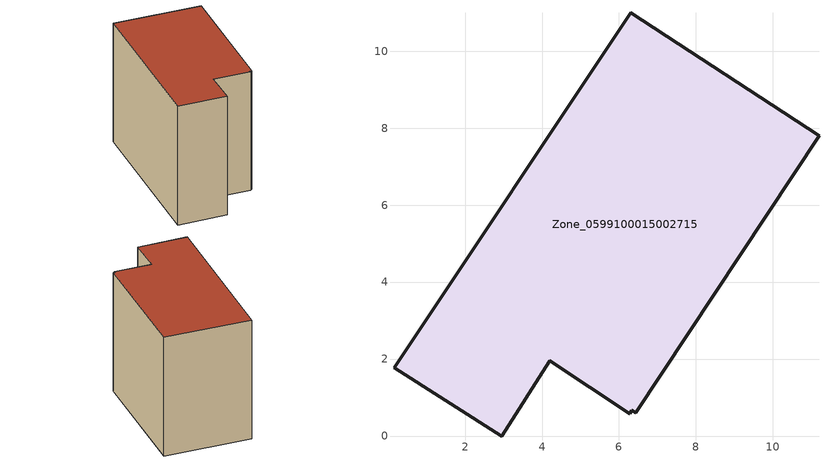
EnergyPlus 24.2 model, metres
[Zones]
Zone_0599100015002715
 floor ground (C_G): 4.2,1.95 2.96,0 0.17,1.77 6.3,10.99 11.2,7.81 6.43,0.6 6.34,0.66 6.28,0.57 z0.7
 wall outside (C_F): 2.96,0 4.2,1.95 6.28,0.57 6.34,0.66 6.43,0.6 11.2,7.81 6.3,10.99 0.17,1.77 2.96,0 z0.7:9.15
 roof outside (C_R): 6.43,0.6 11.2,7.81 6.3,10.99 0.17,1.77 2.96,0 4.2,1.95 6.28,0.57 6.34,0.66 z9.15
[BUILDING]
Pand.0599100015002715: North Axis=0; Terrain=City; Loads Convergence Tolerance Value=0.04; Temperature Convergence Tolerance Value=0.4; Solar Distribution=FullExterior; Maximum Number of Warmup Days=25; Minimum Number of Warmup Days=1
[Site:Location]
Rotterdam.The.Hague.AP_ZH_NLD Design_Conditions: Latitude=51.96; Longitude=4.45; Time Zone=1; Elevation=-4.5
[SITE:GROUNDTEMPERATURE:BUILDINGSURFACE]
18, 18, 18, 18, 18, 18, 18, 18, 18, 18, 18, 18
[MATERIAL] Thermal Absorptance=0.9; Solar Absorptance=0.7; Visible Absorptance=0.7
Name | Roughness | Thickness | Conductivity | Density | Specific Heat
G.TC.1965-1974 | MediumSmooth | 0.15 | 0.882353 | 540 | 1210
F.TC.1965-1974 | Rough | 0.3 | 0.697674 | 1920 | 840
R.TC.1965-1974 | MediumRough | 0.2 | 0.232558 | 1500 | 1000
[CONSTRUCTION]
C_G: G.TC.1965-1974
C_F: F.TC.1965-1974
C_R: R.TC.1965-1974
[ZONE]
Zone_0599100015002715: Type=1; Multiplier=1; Ceiling Height=Autocalculate; Volume=Autocalculate; Floor Area=autocalculate; Part of Total Floor Area=Yes
[ZONEINFILTRATION:DESIGNFLOWRATE]
Infil_Zone_0599100015002715: Zone or ZoneList or Space or SpaceList=Zone_0599100015002715; Schedule=AlwaysOn; Design Flow Rate Calculation Method=Flow/Area; Flow Rate per Floor Area=0.003; Constant Term Coefficient=1; Temperature Term Coefficient=0; Velocity Term Coefficient=0; Velocity Squared Term Coefficient=0
[HVACTEMPLATE:ZONE:IDEALLOADSAIRSYSTEM]
Zone_0599100015002715: Maximum Heating Supply Air Temperature=50; Minimum Cooling Supply Air Temperature=13; Maximum Heating Supply Air Humidity Ratio=0.0156; Minimum Cooling Supply Air Humidity Ratio=0.0077; Heating Limit=NoLimit; Cooling Limit=NoLimit; Dehumidification Control Type=ConstantSensibleHeatRatio; Cooling Sensible Heat Ratio=0.7; Dehumidification Setpoint=60; Humidification Control Type=None; Humidification Setpoint=30; Outdoor Air Method=None; Outdoor Air Flow Rate per Person=0.00944; Outdoor Air Flow Rate per Zone Floor Area=0; Outdoor Air Flow Rate per Zone=0; Demand Controlled Ventilation Type=None; Outdoor Air Economizer Type=NoEconomizer; Heat Recovery Type=None; Sensible Heat Recovery Effectiveness=0.7; Latent Heat Recovery Effectiveness=0.65
[ZONECONTROL:THERMOSTAT]
ThermostatControl_Zone_0599100015002715: Zone or ZoneList=Zone_0599100015002715; Control Type Schedule=DualSetpointControlType; Control 1=Thermostat_Zone_0599100015002715; Temperature Difference Between Cutout And Setpoint=0
[THERMOSTATSETPOINT:DUALSETPOINT]
Thermostat_Zone_0599100015002715: Heating Setpoint Temperature Schedule=HeatingSetpoint_Zone_0599100015002715; Cooling Setpoint Temperature Schedule=CoolingSetpoint_Zone_0599100015002715
[SCHEDULE:COMPACT]
HeatingSetpoint_Zone_0599100015002715: Through: 12/31, For: AllDays, Until: 24:00, 21
CoolingSetpoint_Zone_0599100015002715: Through: 12/31, For: AllDays, Until: 24:00, 24
DualSetpointControlType: Through: 12/31, For: AllDays, Until: 24:00, 4
AlwaysOn: Through: 12/31, For: AllDays, Until: 24:00, 1
